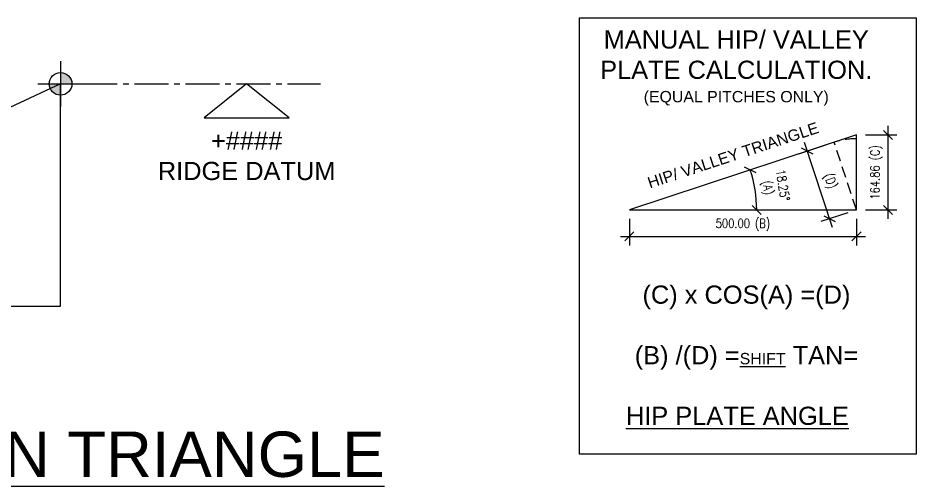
# Model space of a CAD drawing. Header units: millimetres. Extents: x 0 to 23312, y -3206 to 11448.
# Drawn here: x 2054 to 4031, y 3871 to 4901 of the extents above; entities that cross this region are included whole.
import ezdxf

# ---------------------------------------------------------------- set-up
doc = ezdxf.new("R2010")
doc.units = ezdxf.units.MM
doc.header["$LTSCALE"] = 10
doc.header["$PDMODE"] = 35
doc.linetypes.add('CENTER2', pattern=[1.125, 0.75, -0.125, 0.125, -0.125])
doc.linetypes.add('HIDDEN', pattern=[0.375, 0.25, -0.125])
for name, color, linetype in [('03 - Datum', 11, 'CENTER2'), ('40 - Detail Outline', 142, 'Continuous'), ('41 - Detail', 7, 'Continuous')]:
    doc.layers.add(name, color=color, linetype=linetype)
doc.styles.add('1-1', font='romans.shx', dxfattribs={"width": 0.8, "height": 2})
doc.styles.add('1-10', font='romans.shx', dxfattribs={"width": 0.8, "height": 20})
doc.styles.add('1-20', font='romans.shx', dxfattribs={"width": 0.8, "height": 40})
doc.styles.add('CGBOLD', font='arialbd.ttf')
doc.dimstyles.new('1-10', dxfattribs={"dimtxt": 20, "dimasz": 20, "dimexe": 20, "dimexo": 20, "dimgap": 10, "dimtad": 1, "dimdec": 0, "dimzin": 0, "dimdsep": 46, "dimtxsty": '1-10', "dimblk": 'OBLIQUE', "dimcen": 20, "dimdle": 20, "dimclrd": 251, "dimclre": 251, "dimclrt": 251, "dimadec": 0, "dimazin": 0, "dimtfac": 1, "dimtdec": 0, "dimtix": 1, "dimtmove": 1, "dimatfit": 3, "dimfxl": 1, "dimtolj": 1, "dimtzin": 0, "dimlwd": 25, "dimarcsym": 0})

# ---------------------------------------------------------------- blocks, each defined once
blk = doc.blocks.new('_Oblique')
at = {"color": 0, "linetype": 'ByBlock', "lineweight": -2}
blk.add_line((-0.5, -0.5), (0.5, 0.5), dxfattribs=at)
blk = doc.blocks.new('*D296')
at = {"color": 251, "lineweight": -2, "ltscale": 10, "transparency": 16777216}
for p, q in [((3400.4, 4458.9), (3400.4, 4400.5)), ((3900.4, 4458.9), (3900.4, 4400.5))]:
    blk.add_line(p, q, dxfattribs=at)
at = {"color": 251, "lineweight": 25, "ltscale": 10, "transparency": 16777216}
blk.add_line((3380.4, 4420.5), (3920.4, 4420.5), dxfattribs=at)
at = {"layer": 'Defpoints', "color": 0, "ltscale": 10, "transparency": 16777216}
for p in [(3400.4, 4478.9), (3900.4, 4478.9), (3900.4, 4420.5)]:
    blk.add_point(p, dxfattribs=at)
at = {"color": 251, "lineweight": 25, "ltscale": 10, "transparency": 16777216, "xscale": 20, "yscale": 20, "zscale": 20, "rotation": 180}
blk.add_blockref('_Oblique', (3400.4, 4420.5), dxfattribs=at)
at = {"color": 251, "lineweight": 25, "ltscale": 10, "transparency": 16777216, "xscale": 20, "yscale": 20, "zscale": 20}
blk.add_blockref('_Oblique', (3900.4, 4420.5), dxfattribs=at)
at = {"color": 251, "ltscale": 10, "transparency": 16777216, "insert": (3650.4, 4445.8), "char_height": 20, "attachment_point": 5, "style": '1-10'}
blk.add_mtext('\\A1;500.00 (B)', dxfattribs=at)
blk = doc.blocks.new('*D297')
at = {"color": 251, "lineweight": 25, "ltscale": 10, "transparency": 16777216}
blk.add_line((3969.5, 4663.8), (3969.5, 4458.9), dxfattribs=at)
at = {"color": 251, "lineweight": -2, "ltscale": 10, "transparency": 16777216}
for p, q in [((3920.4, 4643.8), (3989.5, 4643.8)), ((3920.4, 4478.9), (3989.5, 4478.9))]:
    blk.add_line(p, q, dxfattribs=at)
at = {"layer": 'Defpoints', "color": 0, "ltscale": 10, "transparency": 16777216}
for p in [(3900.4, 4643.8), (3900.4, 4478.9), (3969.5, 4478.9)]:
    blk.add_point(p, dxfattribs=at)
at = {"color": 251, "lineweight": 25, "ltscale": 10, "transparency": 16777216, "xscale": 20, "yscale": 20, "zscale": 20}
for p, rotation in [((3969.5, 4643.8), 90), ((3969.5, 4478.9), 270)]:
    blk.add_blockref('_Oblique', p, dxfattribs=dict(at, rotation=rotation))
at = {"color": 251, "ltscale": 10, "transparency": 16777216, "insert": (3944.3, 4561.4), "char_height": 20, "attachment_point": 5, "rotation": 90, "style": '1-10'}
blk.add_mtext('\\A1;164.86 (C)', dxfattribs=at)
blk = doc.blocks.new('*D298')
at = {"color": 251, "lineweight": -2, "ltscale": 10, "transparency": 16777216}
for p, q in [((3832.4, 4621.4), (3773, 4601.8)), ((3881.4, 4472.7), (3822, 4453.1))]:
    blk.add_line(p, q, dxfattribs=at)
at = {"color": 251, "lineweight": 25, "ltscale": 10, "transparency": 16777216}
blk.add_line((3847.3, 4440.4), (3785.7, 4627), dxfattribs=at)
at = {"layer": 'Defpoints', "color": 0, "ltscale": 10, "transparency": 16777216}
for p in [(3851.4, 4627.6), (3792, 4608.1), (3900.4, 4478.9)]:
    blk.add_point(p, dxfattribs=at)
at = {"color": 251, "lineweight": 25, "ltscale": 10, "transparency": 16777216, "xscale": 20, "yscale": 20, "zscale": 20}
for p, rotation in [((3792, 4608.1), 108.2489023832347), ((3841, 4459.4), 288.2489023832347)]:
    blk.add_blockref('_Oblique', p, dxfattribs=dict(at, rotation=rotation))
at = {"color": 251, "ltscale": 10, "transparency": 16777216, "insert": (3840.5, 4541.6), "char_height": 20, "attachment_point": 5, "rotation": 288.2489, "style": '1-10'}
blk.add_mtext('\\A1;(D)', dxfattribs=at)
blk = doc.blocks.new('*D299')
at = {"color": 251, "lineweight": 25, "ltscale": 10, "transparency": 16777216}
blk.add_arc((3400.4, 4478.9), 280.3, 360, 18.2489, dxfattribs=at)
at = {"layer": 'Defpoints', "color": 0, "ltscale": 10, "transparency": 16777216}
for p in [(3900.4, 4643.8), (3679.2, 4508.6), (3400.4, 4478.9), (3400.4, 4478.9), (3900.4, 4478.9)]:
    blk.add_point(p, dxfattribs=at)
at = {"color": 251, "lineweight": 25, "ltscale": 10, "transparency": 16777216, "xscale": 20, "yscale": 20, "zscale": 20}
for p, rotation in [((3666.6, 4566.7), 108.2489023832345), ((3680.7, 4478.9), 269.9999999999993)]:
    blk.add_blockref('_Oblique', p, dxfattribs=dict(at, rotation=rotation))
at = {"color": 251, "ltscale": 10, "transparency": 16777216, "insert": (3718.6, 4530), "char_height": 20, "attachment_point": 5, "rotation": 279.1245, "style": '1-10'}
blk.add_mtext('\\A1;18.25°\\P(A)', dxfattribs=at)

msp = doc.modelspace()

# ---------------------------------------------------------------- hatches: boundary and pattern name
at = {"layer": '03 - Datum', "linetype": 'Continuous'}
h = msp.add_hatch(color=3, dxfattribs=at)
h.paths.add_polyline_path([(2147.872, 4756.26), (2122.872, 4756.26, 0.41421356), (2147.872, 4731.26)])
h.paths.add_polyline_path([(2172.872, 4756.26, 0.41421356), (2147.872, 4781.26), (2147.872, 4756.26)])

# ---------------------------------------------------------------- linework, layer by layer
at = {"layer": '03 - Datum', "color": 3, "linetype": 'Continuous'}
for p, q in [((2147.872, 4806.26), (2147.872, 4706.26)), ((2097.872, 4756.26), (2197.872, 4756.26))]:
    msp.add_line(p, q, dxfattribs=at)
at = {"layer": '03 - Datum', "color": 3, "ltscale": 10}
msp.add_line((2197.872, 4756.26), (2720.221, 4756.26), dxfattribs=at)
at = {"layer": '03 - Datum', "color": 3, "linetype": 'Continuous'}
msp.add_lwpolyline([(2557.583, 4756.26), (2464.282, 4681.26), (2650.884, 4681.26)], close=True, dxfattribs=at)
msp.add_circle((2147.872, 4756.26), 25, dxfattribs=at)
at = {"layer": '40 - Detail Outline', "color": 251, "linetype": 'HIDDEN', "ltscale": 10}
msp.add_line((3900.389, 4478.932), (3851.359, 4627.63), dxfattribs=at)
at = {"layer": '40 - Detail Outline', "color": 3, "ltscale": 10}
for points in [[(3290.192, 4901.314), (4031.458, 4901.314), (4031.458, 3941.557), (3290.192, 3941.557)], [(3400.389, 4478.932), (3900.389, 4478.932), (3900.389, 4643.797)]]:
    msp.add_lwpolyline(points, close=True, dxfattribs=at)
at = {"layer": '40 - Detail Outline', "color": 7, "ltscale": 10}
msp.add_lwpolyline([(2147.872, 4756.26), (1098.872, 4267.103), (1098.872, 4267.103), (2147.872, 4267.103)], close=True, dxfattribs=at)
at = {"layer": '40 - Detail Outline', "color": 251, "linetype": 'HIDDEN', "ltscale": 10}
msp.add_arc((3900.389, 4478.932), 156.573, 90, 108.248902, dxfattribs=at)

# ---------------------------------------------------------------- texts
at = {"layer": '03 - Datum', "color": 3, "insert": (2557.583, 4651.26), "char_height": 40, "width": 579.618, "attachment_point": 2, "style": '1-1'}
msp.add_mtext('{\\fArial|b0|i0|c0|p34;\\W1;+####\\PRIDGE DATUM}', dxfattribs=at)
at = {"layer": '41 - Detail', "char_height": 40, "width": 736.6024, "attachment_point": 5, "style": 'CGBOLD'}
for s, insert in [('\\pxqc;{\\fArial|b0|i0|c0|p34;\\C3;MANUAL HIP/ VALLEY PLATE CALCULATION.\\P\\H0.625x;(EQUAL PITCHES ONLY)}', (3635.59, 4791.027)), ('\\pxi-1.63097,l2.63097,qc,t2.63097,4;{\\fArial|b0|i0|c0|p34;\\C3;(C)^Ix COS(A) =(D)\\P\\pi0,l0,tz;\\P\\pi-1.63097,l2.63097,t2.63097,4;(B)^I/(D) =\\H0.625x;\\LSHIFT\\H1.6x;\\l TAN=\\P\\pi0,l0,tz;\\P\\LHIP PLATE ANGLE}', (3638.042, 4158.763))]:
    msp.add_mtext(s, dxfattribs=dict(at, insert=insert))
at = {"layer": '41 - Detail', "insert": (3628.652, 4599.219), "char_height": 25, "width": 736.6024, "attachment_point": 5, "rotation": 18.25, "style": 'CGBOLD'}
msp.add_mtext('\\pxqc;{\\fArial|b0|i0|c0|p34;\\C3;HIP/ VALLEY TRIANGLE}', dxfattribs=at)
at = {"layer": '41 - Detail', "color": 3, "insert": (556.464, 3991.089), "char_height": 100, "attachment_point": 1, "style": '1-20'}
msp.add_mtext('\\A1;{\\fArial|b0|i0|c0|p34;\\W1;\\LROOF CONSTRUCTION TRIANGLE}', dxfattribs=at)

# ---------------------------------------------------------------- dimensions: what is measured, and where the dimension line sits
at = {"color": 3, "ltscale": 10}
dim = msp.add_linear_dim(base=(3969.5341, 4478.9325), p1=(3900.3889, 4643.7971), p2=(3900.3889, 4478.9325), angle=90, dimstyle='1-10', override={"dimdec": 2, "dimpost": ' (C)'}, dxfattribs=at)
dim.commit()
dim.dimension.update_dxf_attribs({"geometry": '*D297', "text_midpoint": (3944.296, 4561.3648)})
dim = msp.add_angular_dim_2l(base=(3679.151, 4508.64), line1=((3400.389, 4478.932), (3900.389, 4478.932)), line2=((3900.389, 4643.797), (3400.389, 4478.932)), dimstyle='1-10', override={"dimpost": '\\P(A)', "dimadec": 2}, dxfattribs=at)
dim.commit()
dim.dimension.update_dxf_attribs({"geometry": '*D299', "text_midpoint": (3718.557, 4530.034)})
dim = msp.add_aligned_dim(p1=(3900.389, 4478.932), p2=(3851.359, 4627.63), distance=62.51, text='(D)', dimstyle='1-10', override={"dimdec": 2, "dimpost": '\\P(D)'}, dxfattribs=at)
dim.commit()
dim.dimension.update_dxf_attribs({"geometry": '*D298', "text_midpoint": (3840.477, 4541.61)})
dim = msp.add_linear_dim(base=(3900.389, 4420.549), p1=(3400.389, 4478.932), p2=(3900.389, 4478.932), dimstyle='1-10', override={"dimdec": 2, "dimpost": ' (B)'}, dxfattribs=at)
dim.commit()
dim.dimension.update_dxf_attribs({"geometry": '*D296', "text_midpoint": (3650.389, 4445.788)})

doc.saveas('drawing.dxf')
